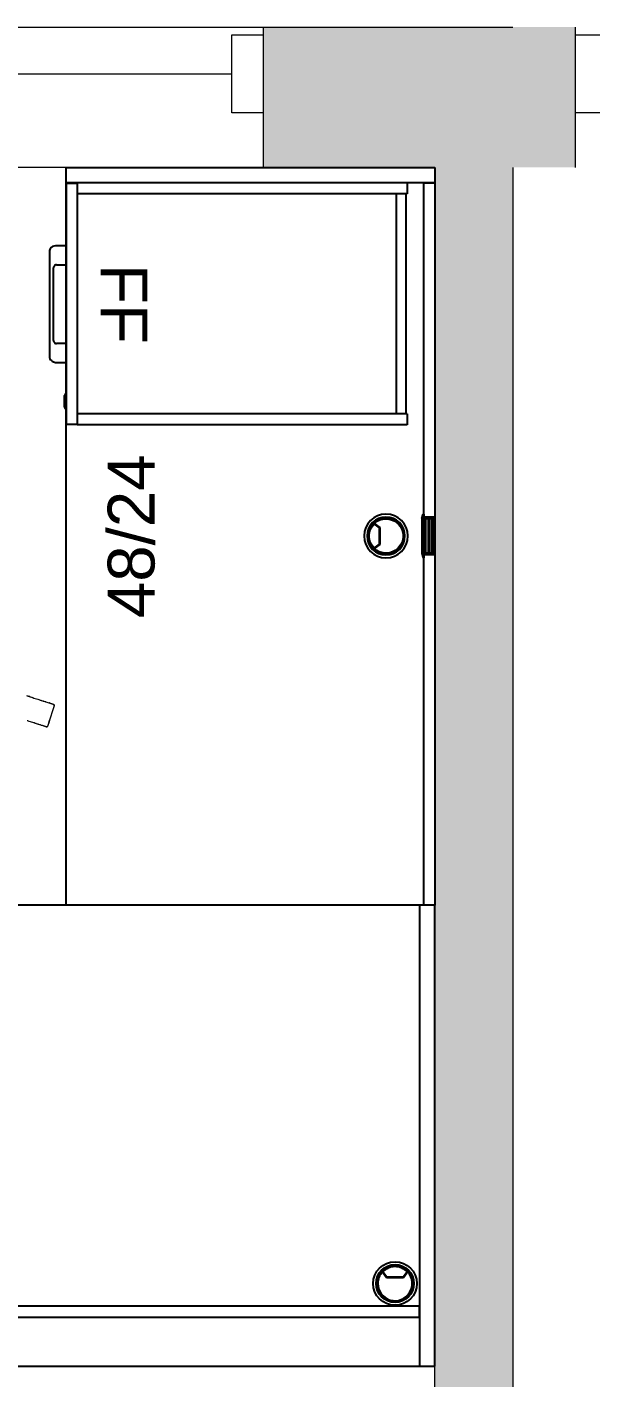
# Model space of a CAD drawing. Header units: inches. Extents: x 14 to 610, y 9 to 600.
# Drawn here: x 477.4 to 513.5, y 501.8 to 588.3 of the extents above; entities that cross this region are included whole.
import ezdxf
from ezdxf.enums import TextEntityAlignment as Align

# ---------------------------------------------------------------- set-up
doc = ezdxf.new("R2010")
doc.units = ezdxf.units.IN
doc.header["$MEASUREMENT"] = 0
doc.layers.add('A-FURN', color=7, linetype='Continuous')
doc.layers.add('WALLS', color=30, linetype='Continuous')
doc.styles.get("Standard").update_dxf_attribs({"font": 'arial.ttf'})

# ---------------------------------------------------------------- blocks, each defined once
blk = doc.blocks.new('P_5CLDS7230HW')
at = {"layer": 'A-FURN', "color": 5}
for p, q in [((71.654, 0), (0, 0)), ((0, 0), (0, -29.546)), ((0.984, -29.546), (0.984, 0)), ((70.669, 0), (70.669, -29.546)), ((71.654, -29.546), (71.654, 0)), ((70.669, -3.15), (0.984, -3.15)), ((0.984, -3.15), (0.984, -3.858)), ((70.669, -3.858), (70.669, -3.15)), ((0.984, -3.858), (70.669, -3.858)), ((1.722, -6.059), (2.002, -5.679)), ((1.773, -6.056), (2.022, -5.719)), ((2.002, -5.679), (3.104, -5.679)), ((2.022, -5.719), (3.084, -5.719)), ((3.084, -5.719), (3.333, -6.056)), ((3.104, -5.679), (3.384, -6.059)), ((68.269, -6.059), (68.549, -5.679)), ((68.321, -6.056), (68.569, -5.719)), ((68.549, -5.679), (69.652, -5.679)), ((68.569, -5.719), (69.632, -5.719)), ((69.632, -5.719), (69.881, -6.056)), ((69.652, -5.679), (69.932, -6.059)), ((0, -29.546), (71.654, -29.546))]:
    blk.add_line(p, q, dxfattribs=at)
for centre, radius in [((2.553, -5.305), 1.398), ((2.553, -5.305), 1.215), ((2.553, -5.305), 1.201), ((2.553, -5.305), 1.181), ((69.101, -5.305), 1.398), ((69.101, -5.305), 1.215), ((69.101, -5.305), 1.201), ((69.101, -5.305), 1.181)]:
    blk.add_circle(centre, radius, dxfattribs=at)
for centre, radius, start, end in [((2.553, -5.305), 1.122, 317.78877, 222.21123), ((2.553, -5.305), 1.102, 0, 222.00477), ((69.101, -5.305), 1.122, 317.78877, 222.21123), ((69.101, -5.305), 1.102, 0, 222.00477), ((2.553, -5.305), 1.102, 222.00477, 317.99523), ((2.553, -5.305), 1.083, 223.91156, 316.08844), ((2.553, -5.305), 1.102, 317.99523, 0), ((69.101, -5.305), 1.102, 222.00477, 317.99523), ((69.101, -5.305), 1.083, 223.91156, 316.08844), ((69.101, -5.305), 1.102, 317.99523, 0), ((2.553, -5.305), 1.122, 222.21123, 317.78877), ((69.101, -5.305), 1.122, 222.21123, 317.78877)]:
    blk.add_arc(centre, radius, start, end, dxfattribs=at)
blk.add_text('72/30', height=3, dxfattribs=at).set_placement((35.827, -26.15), align=Align.MIDDLE_CENTER)
blk.add_attdef('CAPTG', text='', height=2.5, dxfattribs=at).set_placement((-7342.095, 217.775, -0.512), align=Align.CENTER)
at = {"layer": 'A-FURN', "color": 5, "flags": 1}
for tag in ['CAPPN', 'CAPPD', 'CAPMG', 'CAPMC', 'CAPGC', 'CAPALIAS1', 'CAPALIAS2', 'CAPALIAS3', 'CAPBLDG', 'CAPFLOOR', 'CAPDEPT', 'CAPPERSON', 'CAPPL', 'CAPQT', 'CAPDH']:
    blk.add_attdef(tag, (0, 0), '', height=0.001, dxfattribs=at)
blk = doc.blocks.new('P_5CLFF22HW')
at = {"layer": 'A-FURN', "color": 5}
for p, q in [((0, 21.85), (0, 0.709)), ((0, 21.85), (0.709, 21.85)), ((0.709, 21.85), (0.709, 0.709)), ((0.709, 21.772), (14.803, 21.772)), ((14.803, 21.85), (15.512, 21.85)), ((14.803, 21.85), (14.803, 0.709)), ((15.512, 21.85), (15.512, 0.709)), ((0.709, 21.142), (14.803, 21.142)), ((0, 0.709), (15.512, 0.709)), ((0.039, 0.709), (0.039, 0)), ((0.039, 0), (15.472, 0)), ((4.035, 0), (4.035, -0.669)), ((5.256, -0.608), (5.256, 0)), ((10.295, 0), (10.295, -0.608)), ((11.516, -0.669), (11.516, 0)), ((15.472, 0.709), (15.472, 0)), ((10.098, -0.804), (5.453, -0.804)), ((13.587, -0.079), (13.647, -0.079)), ((13.647, -0.106), (13.647, -0.079)), ((13.663, -0.122), (14.34, -0.122)), ((14.356, -0.079), (14.413, -0.079)), ((14.356, -0.106), (14.356, -0.079)), ((4.429, -1.063), (11.122, -1.063))]:
    blk.add_line(p, q, dxfattribs=at)
blk.add_lwpolyline([(13.508, 0), (14.492, 0)], dxfattribs=at)
for centre, radius, start, end in [((13.587, 0), 0.0787, 180, 270), ((14.413, 0), 0.0787, 270, 0), ((4.429, -0.669), 0.394, 180, 240), ((5.453, -0.608), 0.197, 180, 240), ((5.453, -0.608), 0.197, 240, 270), ((10.098, -0.608), 0.197, 270, 300), ((10.098, -0.608), 0.197, 300, 360), ((10.962, -0.576), 0.561, 319.79218, 350.41564), ((13.663, -0.106), 0.0157, 180, 270), ((14.34, -0.106), 0.0157, 270, 0), ((4.429, -0.669), 0.394, 240, 270), ((11.122, -0.711), 0.352, 270, 319.79218)]:
    blk.add_arc(centre, radius, start, end, dxfattribs=at)
blk.add_text('FF', height=3, dxfattribs=at).set_placement((7.756, 3.709), align=Align.MIDDLE_CENTER)
blk.add_attdef('CAPTG', text='', height=2.5, dxfattribs=at).set_placement((-7278.582, 876.346, -0.512), align=Align.CENTER)
at = {"layer": 'A-FURN', "color": 5, "flags": 1}
for tag in ['CAPPN', 'CAPPD', 'CAPMG', 'CAPMC', 'CAPGC', 'CAPALIAS1', 'CAPALIAS2', 'CAPALIAS3', 'CAPBLDG', 'CAPFLOOR', 'CAPDEPT', 'CAPPERSON', 'CAPPL', 'CAPQT', 'CAPDH']:
    blk.add_attdef(tag, (0, 0), '', height=0.001, dxfattribs=at)
blk = doc.blocks.new('P_5CS712HBBK')
at = {"color": 0, "linetype": 'Continuous', "lineweight": 0}
for p, q in [((12.669, 9.899), (12.727, 9.88)), ((12.727, 9.88), (12.746, 9.874)), ((12.753, 9.872), (12.746, 9.874)), ((12.763, 9.869), (12.753, 9.872)), ((12.763, 9.869), (12.79, 9.86)), ((12.79, 9.86), (12.856, 9.839)), ((12.878, 9.831), (12.79, 9.86)), ((12.856, 9.839), (12.872, 9.833)), ((12.878, 9.831), (12.872, 9.833)), ((12.889, 9.828), (12.878, 9.831)), ((12.889, 9.828), (12.925, 9.816)), ((12.925, 9.816), (12.997, 9.793)), ((12.997, 9.793), (13.009, 9.789)), ((13.015, 9.787), (13.009, 9.789)), ((13.025, 9.784), (13.015, 9.787)), ((13.025, 9.784), (13.072, 9.769)), ((13.072, 9.769), (13.148, 9.744)), ((13.148, 9.744), (13.226, 9.719)), ((13.159, 9.741), (13.156, 9.742)), ((13.167, 9.738), (13.159, 9.741)), ((13.226, 9.719), (13.305, 9.694)), ((13.305, 9.694), (13.308, 9.693)), ((13.309, 9.693), (13.308, 9.693)), ((13.313, 9.691), (13.309, 9.693)), ((13.313, 9.691), (13.385, 9.668)), ((13.385, 9.668), (13.457, 9.645)), ((13.46, 9.644), (13.457, 9.645)), ((13.462, 9.643), (13.46, 9.644)), ((13.462, 9.643), (13.464, 9.643)), ((13.464, 9.643), (13.543, 9.617)), ((13.543, 9.617), (13.61, 9.596)), ((13.61, 9.596), (13.602, 9.598)), ((13.613, 9.595), (13.61, 9.596)), ((13.613, 9.595), (13.621, 9.592)), ((13.621, 9.592), (13.697, 9.567)), ((13.697, 9.567), (13.744, 9.552)), ((13.754, 9.549), (13.744, 9.552)), ((13.76, 9.547), (13.754, 9.549)), ((13.76, 9.547), (13.772, 9.543)), ((13.772, 9.543), (13.844, 9.52)), ((13.844, 9.52), (13.881, 9.508)), ((13.891, 9.505), (13.881, 9.508)), ((13.897, 9.503), (13.891, 9.505)), ((13.897, 9.503), (13.913, 9.498)), ((13.913, 9.498), (13.98, 9.477)), ((13.98, 9.477), (14.042, 9.456)), ((14.016, 9.465), (14.007, 9.468)), ((14.023, 9.463), (14.016, 9.465)), ((14.042, 9.456), (14.1, 9.438)), ((14.1, 9.438), (14.127, 9.429)), ((14.127, 9.429), (14.119, 9.432)), ((14.133, 9.427), (14.127, 9.429)), ((14.133, 9.427), (14.154, 9.42)), ((14.385, 9.057), (14.149, 8.325)), ((14.154, 9.42), (14.204, 9.404)), ((14.204, 9.404), (14.221, 9.399)), ((14.221, 9.399), (14.215, 9.401)), ((14.227, 9.397), (14.221, 9.399)), ((14.227, 9.397), (14.248, 9.39)), ((14.248, 9.39), (14.287, 9.378)), ((14.287, 9.378), (14.293, 9.376)), ((14.297, 9.374), (14.293, 9.376)), ((14.296, 9.375), (14.297, 9.374)), ((14.301, 9.373), (14.297, 9.374)), ((14.301, 9.373), (14.32, 9.367)), ((14.32, 9.367), (14.347, 9.358)), ((14.347, 9.358), (14.35, 9.357)), ((14.352, 9.357), (14.35, 9.357)), ((14.354, 9.356), (14.352, 9.357)), ((14.354, 9.356), (14.369, 9.351)), ((14.369, 9.351), (14.384, 9.346)), ((14.384, 9.346), (14.386, 9.346)), ((14.386, 9.346), (14.385, 9.346)), ((14.446, 9.247), (14.385, 9.057)), ((14.386, 9.346), (14.394, 9.343)), ((14.386, 9.346), (14.386, 9.346)), ((14.394, 9.343), (14.397, 9.342)), ((14.397, 9.342), (14.423, 9.328)), ((14.423, 9.328), (14.397, 9.342)), ((14.423, 9.328), (14.441, 9.305)), ((14.441, 9.305), (14.423, 9.328)), ((14.441, 9.305), (14.449, 9.276)), ((14.449, 9.276), (14.441, 9.305)), ((14.449, 9.276), (14.446, 9.247)), ((14.446, 9.247), (14.449, 9.276)), ((12.76, 8.273), (12.702, 8.292)), ((12.843, 8.247), (12.76, 8.273)), ((12.839, 8.248), (12.76, 8.273)), ((12.919, 8.222), (12.839, 8.248)), ((12.919, 8.222), (12.843, 8.247)), ((12.991, 8.199), (12.919, 8.222)), ((12.994, 8.198), (12.991, 8.199)), ((12.994, 8.198), (12.994, 8.198)), ((12.996, 8.197), (12.994, 8.198)), ((12.998, 8.197), (12.996, 8.197)), ((13.077, 8.171), (12.998, 8.197)), ((13.136, 8.152), (13.077, 8.171)), ((13.144, 8.15), (13.136, 8.152)), ((13.148, 8.148), (13.144, 8.15)), ((13.155, 8.146), (13.148, 8.148)), ((13.232, 8.121), (13.155, 8.146)), ((13.279, 8.106), (13.232, 8.121)), ((13.289, 8.103), (13.279, 8.106)), ((13.294, 8.101), (13.289, 8.103)), ((13.306, 8.097), (13.294, 8.101)), ((13.378, 8.074), (13.306, 8.097)), ((13.415, 8.062), (13.378, 8.074)), ((13.425, 8.059), (13.415, 8.062)), ((13.431, 8.057), (13.425, 8.059)), ((13.448, 8.052), (13.431, 8.057)), ((13.514, 8.031), (13.448, 8.052)), ((13.549, 8.019), (13.514, 8.031)), ((13.55, 8.019), (13.541, 8.022)), ((13.549, 8.019), (13.55, 8.019)), ((13.557, 8.017), (13.55, 8.019)), ((13.576, 8.01), (13.557, 8.017)), ((13.635, 7.992), (13.576, 8.01)), ((13.661, 7.983), (13.635, 7.992)), ((13.661, 7.983), (13.653, 7.986)), ((13.668, 7.981), (13.661, 7.983)), ((13.689, 7.974), (13.668, 7.981)), ((13.738, 7.958), (13.689, 7.974)), ((13.75, 7.955), (13.738, 7.958)), ((13.755, 7.953), (13.75, 7.955)), ((13.761, 7.951), (13.755, 7.953)), ((13.782, 7.944), (13.755, 7.953)), ((13.821, 7.932), (13.782, 7.944)), ((13.821, 7.932), (13.831, 7.928)), ((13.831, 7.928), (13.821, 7.932)), ((13.854, 7.921), (13.821, 7.932)), ((13.835, 7.927), (13.831, 7.928)), ((13.882, 7.912), (13.854, 7.921)), ((13.884, 7.911), (13.882, 7.912)), ((13.886, 7.911), (13.884, 7.911)), ((13.886, 7.911), (13.886, 7.911)), ((13.888, 7.91), (13.886, 7.911)), ((13.903, 7.905), (13.888, 7.91)), ((13.919, 7.9), (13.903, 7.905)), ((13.92, 7.9), (13.919, 7.9)), ((13.92, 7.9), (13.919, 7.9)), ((13.92, 7.9), (13.92, 7.9)), ((13.928, 7.897), (13.92, 7.9)), ((13.931, 7.896), (13.928, 7.897)), ((13.931, 7.896), (13.961, 7.893)), ((13.961, 7.893), (13.931, 7.896)), ((13.961, 7.893), (13.989, 7.901)), ((13.989, 7.901), (13.961, 7.893)), ((13.989, 7.901), (14.012, 7.919)), ((14.012, 7.919), (13.989, 7.901)), ((14.012, 7.919), (14.027, 7.945)), ((14.027, 7.945), (14.012, 7.919)), ((14.027, 7.945), (14.088, 8.135)), ((14.027, 7.945), (14.088, 8.135)), ((14.088, 8.135), (14.149, 8.325)), ((14.149, 8.325), (14.088, 8.135))]:
    blk.add_line(p, q, dxfattribs=at)
at = {"layer": 'A-FURN'}
blk.add_attdef('CAPTG', text='', height=7, dxfattribs=at).set_placement((-1, -3.819), align=Align.CENTER)
at = {"layer": 'A-FURN', "flags": 1}
for tag in ['CAPPN', 'CAPPD', 'CAPMG', 'CAPMC', 'CAPGC', 'CAPALIAS1', 'CAPALIAS2', 'CAPALIAS3', 'CAPBLDG', 'CAPFLOOR', 'CAPDEPT', 'CAPPERSON', 'CAPPL', 'CAPQT', 'CAPDH']:
    blk.add_attdef(tag, (0, 0), '', height=0.001, dxfattribs=at)
blk = doc.blocks.new('P_5CLRS48HW')
at = {"layer": 'A-FURN', "color": 5}
for p, q in [((47.253, 0), (0, 0)), ((0, 0), (0, -23.622)), ((0, -0.709), (46.269, -0.709)), ((22.249, -0.71), (22.249, -0.75)), ((25.044, -0.71), (22.249, -0.71)), ((22.524, -0.828), (22.249, -0.75)), ((25.044, -0.75), (22.249, -0.75)), ((22.431, 0), (22.431, -0.709)), ((22.465, -0.041), (22.465, -0.157)), ((24.827, -0.041), (22.465, -0.041)), ((24.827, -0.157), (22.465, -0.157)), ((22.465, -0.196), (22.465, -0.359)), ((22.465, -0.196), (24.827, -0.196)), ((24.827, -0.359), (22.465, -0.359)), ((22.465, -0.398), (22.465, -0.59)), ((22.465, -0.398), (24.827, -0.398)), ((22.465, -0.59), (24.827, -0.59)), ((22.465, -0.629), (22.465, -0.71)), ((24.827, -0.629), (22.465, -0.629)), ((24.768, -0.828), (22.524, -0.828)), ((22.544, -0.041), (22.544, -0.71)), ((22.815, -0.71), (22.815, -0.828)), ((22.866, -0.71), (22.866, -0.828)), ((23.095, -0.71), (23.095, -0.828)), ((23.115, -0.71), (23.115, -0.828)), ((24.177, -0.71), (24.177, -0.828)), ((24.197, -0.71), (24.197, -0.828)), ((24.426, -0.71), (24.426, -0.828)), ((24.477, -0.71), (24.477, -0.828)), ((24.749, -0.041), (24.749, -0.71)), ((24.768, -0.828), (25.044, -0.75)), ((24.827, -0.041), (24.827, -0.157)), ((24.827, -0.196), (24.827, -0.359)), ((24.827, -0.398), (24.827, -0.59)), ((24.827, -0.629), (24.827, -0.71)), ((24.861, 0), (24.861, -0.709)), ((25.044, -0.71), (25.044, -0.75)), ((46.269, -0.709), (46.269, 0)), ((46.269, 0), (46.269, -23.622)), ((47.253, -23.622), (47.253, 0)), ((22.815, -3.886), (23.095, -3.506)), ((22.866, -3.883), (23.115, -3.545)), ((23.095, -3.506), (24.197, -3.506)), ((23.115, -3.545), (24.177, -3.545)), ((24.177, -3.545), (24.426, -3.883)), ((24.197, -3.506), (24.477, -3.886)), ((0, -23.622), (47.253, -23.622))]:
    blk.add_line(p, q, dxfattribs=at)
for radius in [1.398, 1.215, 1.201, 1.181]:
    blk.add_circle((23.646, -3.132), radius, dxfattribs=at)
for centre, radius, start, end in [((22.465, -0.176), 0.0197, 90, 270), ((22.465, -0.379), 0.0197, 90, 270), ((22.465, -0.609), 0.0197, 90, 270), ((24.827, -0.176), 0.0197, 270, 90), ((24.827, -0.379), 0.0197, 270, 90), ((24.827, -0.609), 0.0197, 270, 90), ((23.646, -3.132), 1.122, 317.78877, 222.21123), ((23.646, -3.132), 1.102, 0, 222.00477), ((23.646, -3.132), 1.102, 317.99523, 0), ((23.646, -3.132), 1.122, 222.21123, 317.78877), ((23.646, -3.132), 1.102, 222.00477, 317.99523), ((23.646, -3.132), 1.083, 223.91156, 316.08844)]:
    blk.add_arc(centre, radius, start, end, dxfattribs=at)
at = {"layer": 'A-FURN', "color": 5, "flags": 1}
for tag in ['CAPPN', 'CAPPD', 'CAPMG', 'CAPMC', 'CAPGC', 'CAPALIAS1', 'CAPALIAS2', 'CAPALIAS3', 'CAPBLDG', 'CAPFLOOR', 'CAPDEPT', 'CAPPERSON', 'CAPPL', 'CAPQT', 'CAPDH']:
    blk.add_attdef(tag, (0, 0), '', height=0.001, dxfattribs=at)
at = {"layer": 'A-FURN', "color": 5}
blk.add_attdef('CAPTG', text='', height=3, dxfattribs=at).set_placement((23.626, -20.622), align=Align.CENTER)

msp = doc.modelspace()

# ---------------------------------------------------------------- linework, layer by layer
at = {"layer": 'WALLS', "lineweight": 18}
for points in [[(191.17828, 588.29739), (508.4989, 588.29739)], [(503.50074, 376.37545), (503.50074, 432.35483), (412.53425, 432.35483), (412.53425, 437.35299), (503.50074, 437.35299), (503.50074, 579.30071), (371.54934, 579.30071), (371.54934, 437.35299), (376.5475, 437.35299), (376.5475, 432.35483), (361.55302, 432.35483), (361.55302, 437.35299), (366.55118, 437.35299), (366.55118, 588.29739)], [(492.50479, 588.29739), (492.50479, 579.30071)], [(512.49743, 579.30071), (512.49743, 588.29739)], [(508.4989, 579.30071), (508.4989, 230.4292)]]:
    msp.add_lwpolyline(points, dxfattribs=at)
at = {"layer": 'WALLS', "lineweight": 13}
for points in [[(490.50553, 587.79758), (492.50479, 587.79758), (492.50479, 582.79942), (490.50553, 582.79942)], [(512.49743, 587.79758), (514.49669, 587.79758), (514.49669, 582.79942), (512.49743, 582.79942)]]:
    msp.add_lwpolyline(points, close=True, dxfattribs=at)
msp.add_lwpolyline([(460.51657, 585.2985), (490.50553, 585.2985)], dxfattribs=at)
at = {"layer": 'WALLS', "transparency": 33554559}
for points in [[(512.49743, 588.29739), (492.50479, 588.29739), (512.49743, 579.30071)], [(492.50479, 588.29739), (512.49743, 579.30071), (492.50479, 579.30071)], [(508.4989, 579.30071), (503.50074, 579.30071), (508.4989, 437.35299)], [(503.50074, 579.30071), (508.4989, 437.35299), (503.50074, 437.35299)]]:
    msp.add_solid(points, dxfattribs=at)

# ---------------------------------------------------------------- block references
at = {"layer": 'A-FURN'}
ref = msp.add_blockref('P_5CLRS48HW', (503.50074, 532.04773), dxfattribs=dict(at, xscale=-1, rotation=270))
ref.add_attrib('CAPTG', '48/24', dxfattribs={"color": 5, "height": 3, "rotation": 90}).set_placement((485.54626, 555.67422), align=Align.CENTER)
for name, p, rotation in [('P_5CLFF22HW', (479.87868, 578.31646), 270), ('P_5CLDS7230HW', (503.50074, 502.50149), 180)]:
    msp.add_blockref(name, p, dxfattribs=dict(at, rotation=rotation))
msp.add_blockref('P_5CS712HBBK', (464.67983, 535.56907), dxfattribs=at)

doc.saveas('drawing.dxf')
